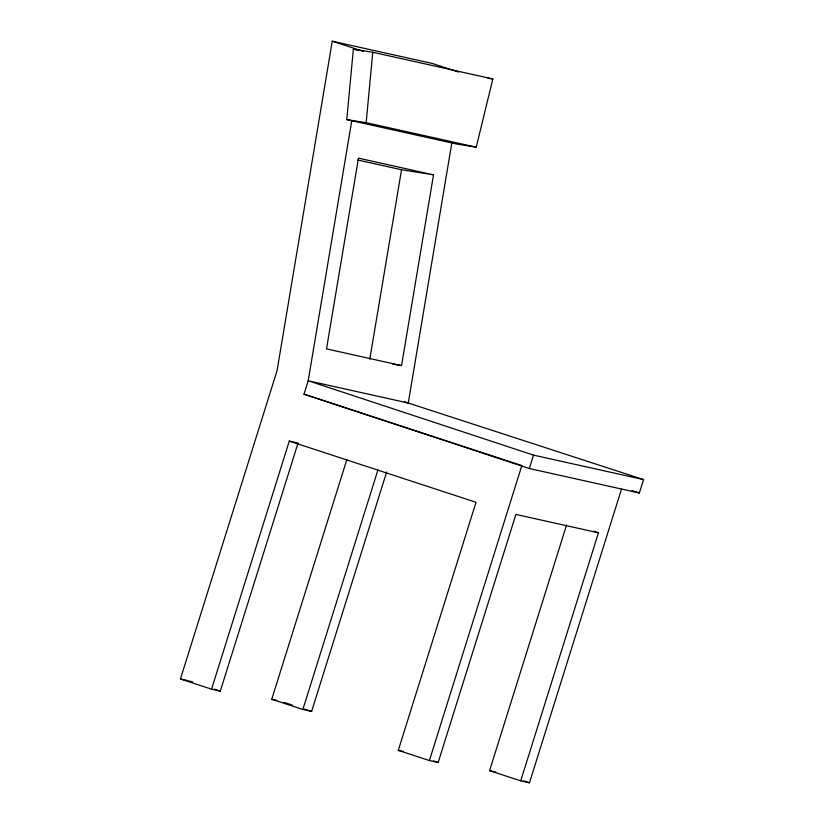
<?xml version="1.0" encoding="UTF-8"?>
<svg xmlns="http://www.w3.org/2000/svg" width="824" height="824" viewBox="0 0 824 824"><rect width="100%" height="100%" fill="white"/><g stroke="black" fill="none" stroke-linecap="round" stroke-linejoin="round"><path stroke-width="1.24" d="M346.76 119.604L353.372 49.172L372.767 52.262L492.845 78.97L476.231 147.166L456.826 144.076L346.76 119.604L366.155 122.683L476.231 147.166M366.155 122.683L372.767 52.262M458.649 72.079L432.312 63.458L332.247 41.2L277.08 370.573L180.435 678.966L211.552 689.163L220.307 691.12L298.041 443.054L289.286 441.108L211.552 689.163M351.766 120.716L308.197 380.77L303.994 394.181L529.296 468.526L639.362 492.999L643.565 479.599L404.666 401.854M369.791 359.233L401.535 169.754L357.76 160.011M433.517 174.843L401.556 365.588L326.51 348.892L358.461 158.157L433.517 174.843L401.535 169.754M451.83 142.964L408.261 403.029L308.197 380.77L533.499 455.116L643.565 479.599M386.662 471.967L311.616 711.421L302.861 709.474L271.735 699.277L346.78 459.823M302.861 709.474L377.907 470.01M566.562 525.053L489.59 770.656L520.716 780.853L598.451 532.798L515.896 514.433L438.162 762.488L429.407 760.542L398.28 750.345L476.025 502.29L289.286 441.108M429.407 760.542L521.85 465.56L303.994 394.181M529.296 468.526L533.499 455.116M520.716 780.853L529.471 782.8L621.533 489.034M487.993 78.198L492.845 78.97M392.955 364.218L400.33 365.392M353.372 49.172L359.625 50.563M180.435 678.966L187.934 680.645M271.735 699.277L276.74 700.39M398.28 750.345L403.286 751.457M489.59 770.656L495.852 772.047M632.049 490.62L639.362 492.999M332.247 41.2L363.374 51.397M593.661 531.222L598.451 532.798M284.084 702.398L292.469 705.148M304.437 709.073L311.616 711.421M523.487 780.843L529.471 782.8M189.19 680.923L192.775 682.097M214.322 689.152L220.307 691.12M433.373 760.923L438.162 762.488"/></g></svg>
